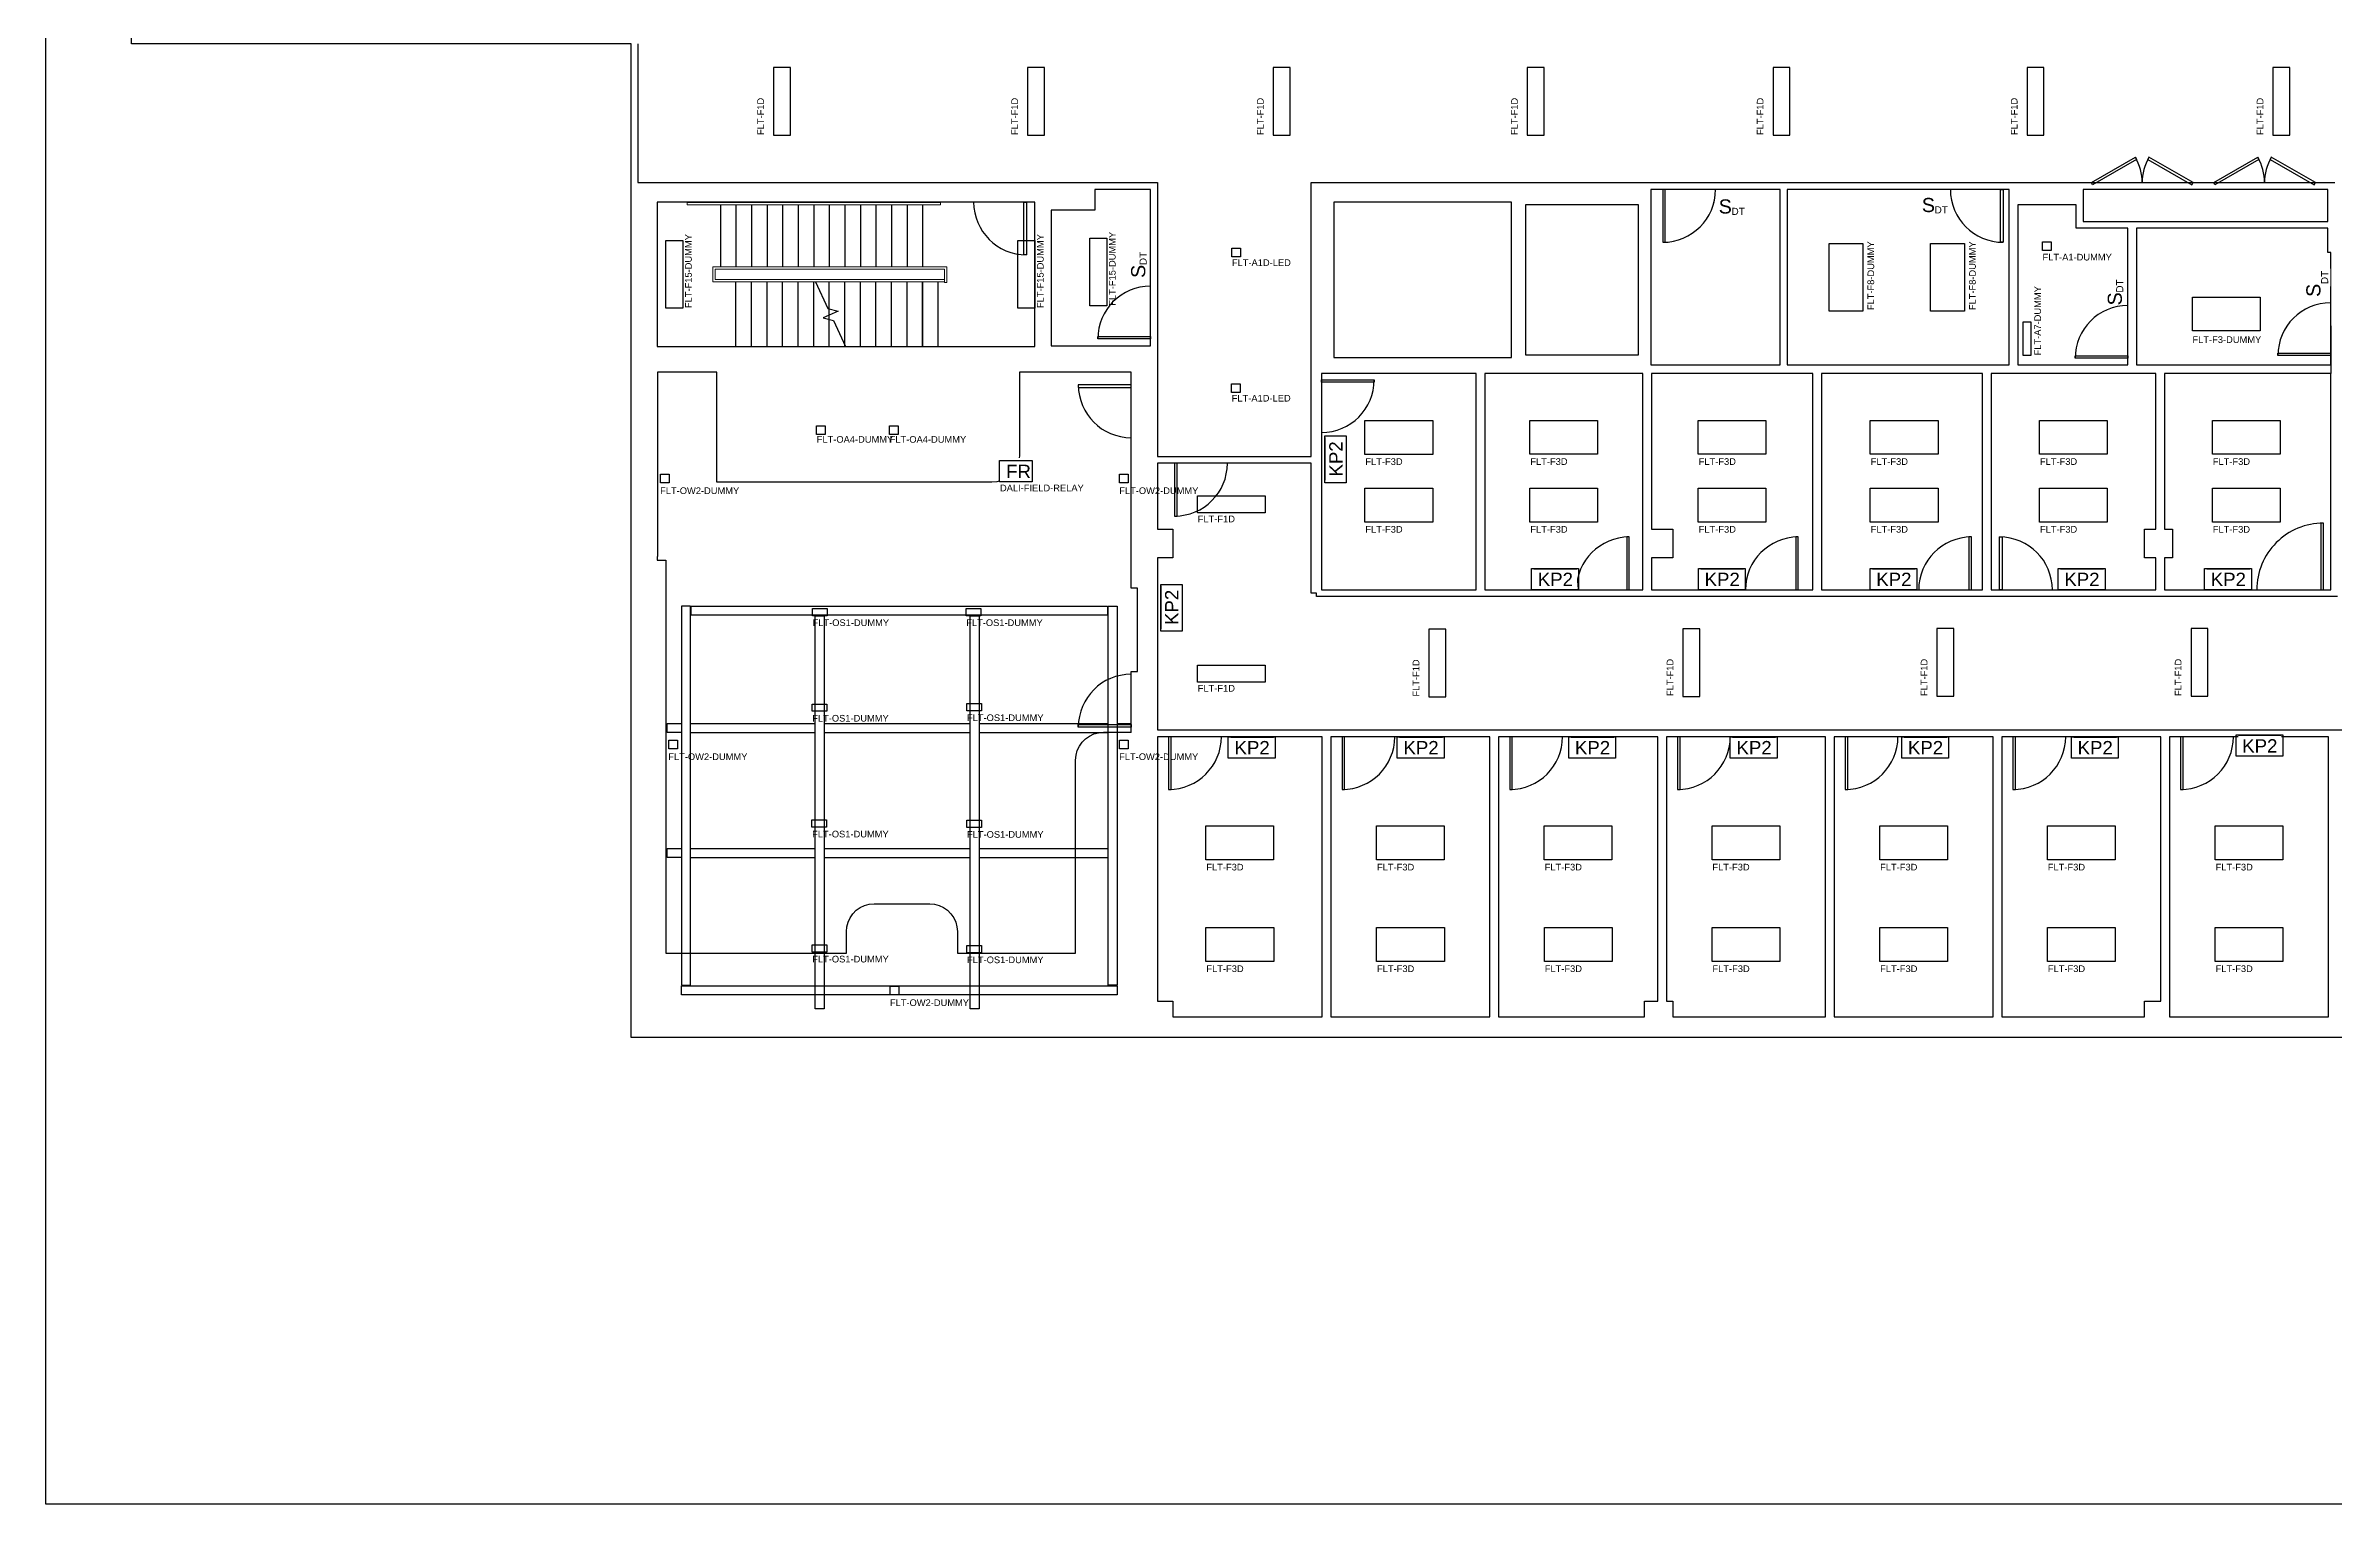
# Model space of a CAD drawing. Header units: inches. Extents: x 0 to 94319, y 0 to 73100.
# Drawn here: x 0 to 41210, y 0 to 26273 of the extents above; entities that cross this region are included whole.
import ezdxf
from ezdxf.enums import TextEntityAlignment as Align

# ---------------------------------------------------------------- set-up
doc = ezdxf.new("R2010")
doc.units = ezdxf.units.IN
doc.header["$MEASUREMENT"] = 0
doc.linetypes.add('XA-FP2$0$Hidden - Small', pattern=[2.4, 1.6, -0.8])
doc.layers.get('0').update_dxf_attribs({"color": 255})
doc.layers.add('FLT- Fixtures', color=90, linetype='Continuous')
doc.layers.add('FLT- Peripherals', color=170, linetype='Continuous')
doc.styles.get("Standard").update_dxf_attribs({"font": 'arial.ttf'})

# ---------------------------------------------------------------- blocks, each defined once
blk = doc.blocks.new('FLT-KP2')
at = {"layer": 'FLT- Peripherals', "insert": (112, 307), "char_height": 240, "attachment_point": 1, "bg_fill": 3, "box_fill_scale": 1.3, "bg_fill_color": 256, "bg_fill_transparency": 0}
blk.add_mtext('KP2', dxfattribs=at)
at = {"layer": 'FLT- Peripherals'}
blk.add_lwpolyline([(0, 0), (0, 384), (844, 384), (844, 0)], close=True, dxfattribs=at)
blk = doc.blocks.new('FLT-F15-DUMMY')
at = {"layer": 'FLT- Fixtures'}
blk.add_lwpolyline([(0, 0), (0, 305), (1219, 305), (1219, 0)], close=True, dxfattribs=at)
blk.add_attdef('FLT-F15-DUMMY', text='', height=120, dxfattribs=at).set_placement((1, -160), (1333, -160), align=Align.ALIGNED)
blk = doc.blocks.new('FLT-A7-DUMMY')
at = {"layer": 'FLT- Fixtures'}
blk.add_lwpolyline([(0, 0), (0, 138), (610, 138), (610, 0)], close=True, dxfattribs=at)
blk.add_attdef('FLT-A7-DUMMY', text='', height=120, dxfattribs=at).set_placement((3, -181), (1251, -181), align=Align.ALIGNED)
blk = doc.blocks.new('FLT-F3D')
at = {"layer": 'FLT- Fixtures'}
blk.add_lwpolyline([(0, 610), (1219, 610), (1219, 0), (0, 0)], close=True, dxfattribs=at)
blk.add_attdef('FLT-F3D', text='', height=120, dxfattribs=at).set_placement((7, -191), (678, -191), align=Align.ALIGNED)
blk = doc.blocks.new('FLT-F1D')
at = {"layer": 'FLT- Fixtures'}
blk.add_lwpolyline([(0, 0), (0, 305), (1219, 305), (1219, 0)], close=True, dxfattribs=at)
blk.add_attdef('FLT-F1D', text='', height=120, dxfattribs=at).set_placement((5, -172), (676, -172), align=Align.ALIGNED)
blk = doc.blocks.new('FLT-A1D-LED')
at = {"layer": 'FLT- Fixtures'}
blk.add_lwpolyline([(0, 156), (156, 156), (156, 0), (0, 0)], close=True, dxfattribs=at)
blk.add_attdef('FLT-A1D-LED', text='', height=120, dxfattribs=at).set_placement((2, -163), (1064, -163), align=Align.ALIGNED)
blk = doc.blocks.new('FLT-F8-DUMMY')
at = {"layer": 'FLT- Fixtures'}
blk.add_lwpolyline([(0, 610), (1219, 610), (1219, 0), (0, 0)], close=True, dxfattribs=at)
blk.add_attdef('FLT-F8-DUMMY', text='', height=120, dxfattribs=at).set_placement((18, -203), (1256, -203), align=Align.ALIGNED)
blk = doc.blocks.new('FLT-A1-DUMMY')
at = {"layer": 'FLT- Fixtures'}
blk.add_lwpolyline([(0, 156), (156, 156), (156, 0), (0, 0)], close=True, dxfattribs=at)
blk.add_attdef('FLT-A1-DUMMY', text='', height=120, dxfattribs=at).set_placement((1, -181), (1249, -181), align=Align.ALIGNED)
blk = doc.blocks.new('FLT-F3-DUMMY')
at = {"layer": 'FLT- Fixtures'}
blk.add_lwpolyline([(0, 610), (1219, 610), (1219, 0), (0, 0)], close=True, dxfattribs=at)
blk.add_attdef('FLT-F3-DUMMY', text='', height=120, dxfattribs=at).set_placement((1, -215), (1240, -215), align=Align.ALIGNED)
blk = doc.blocks.new('FLT-OW2-DUMMY')
at = {"layer": 'FLT- Fixtures'}
blk.add_lwpolyline([(0, 156), (156, 156), (156, 0), (0, 0)], close=True, dxfattribs=at)
blk.add_attdef('FLT-OW2-DUMMY', (-7, -200), '', height=120, dxfattribs=at)
blk = doc.blocks.new('FLT-OA4-DUMMY')
at = {"layer": 'FLT- Fixtures'}
blk.add_lwpolyline([(0, 156), (156, 156), (156, 0), (0, 0)], close=True, dxfattribs=at)
blk.add_attdef('FLT-OA4-DUMMY', (1, -151), '', height=120, dxfattribs=at)
blk = doc.blocks.new('FLT-OS1-DUMMY')
at = {"layer": 'FLT- Fixtures'}
blk.add_lwpolyline([(0, 130), (264, 130), (264, 0), (0, 0)], close=True, dxfattribs=at)
blk.add_attdef('FLT-OS1-DUMMY', (3, -186), '', height=120, dxfattribs=at)
blk = doc.blocks.new('FLT-FR')
at = {"layer": 'FLT- Fixtures', "insert": (120, 307), "char_height": 240, "attachment_point": 1, "bg_fill": 3, "box_fill_scale": 1.5, "bg_fill_color": 256, "bg_fill_transparency": 0}
blk.add_mtext('FR', dxfattribs=at)
at = {"layer": 'FLT- Fixtures'}
blk.add_lwpolyline([(0, 0), (0, 384), (591, 384), (591, 0)], close=True, dxfattribs=at)
blk.add_attdef('DALI-FIELD-RELAY', (9, -172), '', height=120, dxfattribs=at)

msp = doc.modelspace()

# ---------------------------------------------------------------- linework, layer by layer
at = {"color": 8}
for p, q in [((12149, 23410), (12149, 22291)), ((12429, 23410), (12429, 22291)), ((12709, 23410), (12709, 22291)), ((12989, 23410), (12989, 22291)), ((13269, 23410), (13269, 22291)), ((13549, 23410), (13549, 22291)), ((13829, 23410), (13829, 22291)), ((14109, 23410), (14109, 22291)), ((14389, 23410), (14389, 22291)), ((14669, 23410), (14669, 22291)), ((14949, 23410), (14949, 22291)), ((15229, 23410), (15229, 22291)), ((15509, 23410), (15509, 22291)), ((15789, 23410), (15789, 22291)), ((11612, 14063), (13855, 14063)), ((14018, 14063), (16646, 14063)), ((16809, 14063), (19131, 14063)), ((11612, 13900), (13855, 13900)), ((14018, 13900), (16646, 13900)), ((16809, 13900), (19131, 13900)), ((11612, 11813), (13855, 11813)), ((11612, 11650), (13855, 11650)), ((14018, 11813), (16646, 11813)), ((14018, 11650), (16646, 11650)), ((16809, 11813), (19131, 11813)), ((16809, 11650), (19131, 11650))]:
    msp.add_line(p, q, dxfattribs=at)
at = {"color": 8, "linetype": 'XA-FP2$0$Hidden - Small'}
for p, q in [((12429, 20857), (12429, 22022)), ((12709, 20857), (12709, 22022)), ((12989, 20857), (12989, 22022)), ((13269, 20857), (13269, 22022)), ((13549, 20857), (13549, 22022)), ((13829, 20857), (13829, 22022)), ((14109, 20857), (14109, 22022)), ((14389, 20857), (14389, 22022)), ((14669, 20857), (14669, 22022)), ((14949, 20857), (14949, 22022)), ((15229, 20857), (15229, 22022)), ((15509, 20857), (15509, 22022)), ((16069, 20857), (16069, 22022))]:
    msp.add_line(p, q, dxfattribs=at)
msp.add_line((41146, 21228), (41146, 20369))
for points in [[(37752, 23806, 0.131697), (37629, 24264), (37652, 24225), (36859, 23768), (36837, 23807), (37629, 24264)], [(37874, 24264), (37852, 24225), (38644, 23768), (38667, 23807), (37874, 24264, 0.131697), (37752, 23806)], [(39955, 23806, 0.131697), (39832, 24264), (39855, 24225), (39062, 23768), (39040, 23807), (39832, 24264)], [(40077, 24264), (40055, 24225), (40847, 23768), (40870, 23807), (40077, 24264, 0.131697), (39955, 23806)], [(16709, 23457, 0.414213), (17659, 22507), (17614, 22507), (17614, 23457), (17659, 23457), (17659, 22507)], [(22973, 19307, 0.414213), (23923, 20257), (23923, 20212), (22973, 20212), (22973, 20257), (23923, 20257)], [(18594, 20163), (18594, 20118), (19544, 20118), (19544, 20163), (18594, 20163, 0.414213), (19544, 19213)], [(20328, 17801), (20373, 17801), (20373, 18751), (20328, 18751), (20328, 17801, 0.414213), (21278, 18751)], [(28514, 17424), (28469, 17424), (28469, 16474), (28514, 16474), (28514, 17424, 0.414213), (27564, 16474)], [(31558, 17424), (31513, 17424), (31513, 16474), (31558, 16474), (31558, 17424, 0.414213), (30608, 16474)], [(34677, 17424), (34632, 17424), (34632, 16474), (34677, 16474), (34677, 17424, 0.414213), (33727, 16474)], [(36134, 16474, 0.414213), (35184, 17424), (35229, 17424), (35229, 16474), (35184, 16474), (35184, 17424)], [(41015, 17674), (40970, 17674), (40970, 16474), (41015, 16474), (41015, 17674, 0.414235), (39815, 16474)], [(19544, 14951, 0.414213), (18594, 14001), (18594, 14046), (19544, 14046), (19544, 14001), (18594, 14001)], [(20220, 12876), (20265, 12876), (20265, 13826), (20220, 13826), (20220, 12876, 0.414213), (21170, 13826)], [(23343, 12876), (23388, 12876), (23388, 13826), (23343, 13826), (23343, 12876, 0.414213), (24293, 13826)], [(26364, 12876), (26409, 12876), (26409, 13826), (26364, 13826), (26364, 12876, 0.414213), (27314, 13826)], [(29384, 12876), (29429, 12876), (29429, 13826), (29384, 13826), (29384, 12876, 0.414213), (30334, 13826)], [(32404, 12876), (32449, 12876), (32449, 13826), (32404, 13826), (32404, 12876, 0.414213), (33354, 13826)], [(35424, 12876), (35469, 12876), (35469, 13826), (35424, 13826), (35424, 12876, 0.414213), (36374, 13826)], [(38444, 12876), (38489, 12876), (38489, 13826), (38444, 13826), (38444, 12876, 0.414213), (39394, 13826)]]:
    msp.add_lwpolyline(points, format="xyb")
at = {"flags": 128}
for points in [[(18105, 20865), (19895, 20865), (19895, 23669), (19895, 23683), (18894, 23683), (18894, 23482), (18894, 23311), (18105, 23311)], [(28903, 23683), (28903, 20525), (31235, 20525), (31235, 23683)], [(31359, 23683), (31359, 20525), (31897, 20525), (34955, 20525), (35359, 20525), (35359, 23607), (35359, 23683)], [(41096, 23110), (41096, 23683), (36688, 23683), (36688, 23405), (36688, 23110), (37571, 23110)], [(17809, 23457), (11009, 23457), (11009, 20857), (17809, 20857)], [(26394, 23405), (26394, 23457), (23194, 23457), (23194, 23120), (23195, 23120), (23195, 21024), (23194, 21024), (23194, 20657), (26394, 20657)], [(26644, 23407), (26644, 20707), (28682, 20707), (28682, 23407)], [(35515, 20525), (37493, 20525), (37493, 21228), (37493, 22986), (36564, 22986), (36564, 23407), (35515, 23407)], [(37649, 20525), (41146, 20525), (41146, 22549), (41096, 22549), (41096, 22986), (37649, 22986)], [(19544, 18813), (19544, 20392), (18094, 20392), (17537, 20392), (17537, 18911), (17530, 18824), (17507, 18740), (17470, 18661), (17420, 18590), (17358, 18528), (17287, 18478), (17208, 18441), (17124, 18419), (17037, 18411), (12087, 18411), (12087, 20392), (11017, 20392), (11017, 17072), (11009, 17072), (11009, 17007), (11164, 17007), (11164, 16557), (11164, 15807), (11164, 14807), (11164, 14057), (11164, 13307), (11164, 11807), (11164, 10307), (11164, 9925), (14417, 9925), (14417, 10316), (14424, 10403), (14447, 10487), (14484, 10566), (14534, 10637), (14595, 10699), (14667, 10749), (14746, 10786), (14830, 10808), (14917, 10816), (15917, 10816), (16004, 10808), (16088, 10786), (16167, 10749), (16238, 10699), (16300, 10637), (16350, 10566), (16387, 10487), (16409, 10403), (16417, 10316), (16417, 9925), (18546, 9925), (18546, 13406), (18554, 13493), (18576, 13577), (18613, 13656), (18663, 13727), (18725, 13789), (18796, 13839), (18875, 13876), (18959, 13898), (19046, 13906), (19544, 13906), (19544, 15001), (19657, 15001), (19657, 16501), (19544, 16501), (19544, 17049), (19544, 17564)], [(22973, 16474), (25756, 16474), (25756, 20369), (22973, 20369), (22973, 18813), (22973, 17332)], [(25912, 16474), (28760, 16474), (28760, 17049), (28760, 17564), (28760, 20367), (28760, 20369), (26644, 20369), (25912, 20369)], [(29297, 17564), (29297, 17049), (28916, 17049), (28916, 16474), (31819, 16474), (31819, 20369), (31297, 20369), (28946, 20369), (28916, 20369), (28916, 17564)], [(31975, 16474), (34877, 16474), (34877, 20369), (31975, 20369)], [(37996, 17049), (37792, 17049), (37792, 17564), (37996, 17564), (37996, 20369), (37571, 20369), (35437, 20369), (35033, 20369), (35033, 16474), (37996, 16474)], [(38297, 17564), (38297, 17049), (38152, 17049), (38152, 16474), (41146, 16474), (41146, 17050), (41146, 20369), (41055, 20369), (38152, 20369), (38152, 17564)], [(20017, 13826), (20017, 13806), (20017, 9825), (20017, 9064), (20297, 9064), (20297, 8780), (20794, 8780), (22294, 8780), (22987, 8780), (22987, 13826)], [(23143, 8780), (26007, 8780), (26007, 13826), (23143, 13826)], [(28792, 8780), (28792, 9064), (29027, 9064), (29027, 13826), (26163, 13826), (26163, 8780), (26794, 8780), (28294, 8780)], [(29297, 9064), (29297, 8780), (29794, 8780), (31294, 8780), (32047, 8780), (32047, 13826), (29183, 13826), (29183, 9064)], [(34294, 8780), (35067, 8780), (35067, 13826), (32203, 13826), (32203, 8780), (32794, 8780)], [(37792, 8780), (37792, 9064), (38087, 9064), (38087, 13826), (35223, 13826), (35223, 8780), (35794, 8780), (37294, 8780)], [(40294, 8780), (41108, 8780), (41108, 13826), (38243, 13826), (38243, 9064), (38243, 8780), (38794, 8780)]]:
    msp.add_lwpolyline(points, close=True, dxfattribs=at)
at = {"lineweight": 13}
msp.add_lwpolyline([(11549, 23410), (16114, 23410), (16114, 23452), (11549, 23452)], close=True, dxfattribs=at)
msp.add_lwpolyline([(16184, 22062), (12055, 22062), (12055, 22251), (16184, 22251), (16184, 22007), (16224, 22007), (16224, 22291), (12015, 22291), (12015, 22022), (16184, 22022)], dxfattribs=at)
at = {"color": 8}
for points in [[(13859, 22022), (14084, 21539), (14269, 21494), (13999, 21369), (14185, 21324), (14402, 20857)], [(11449, 13900), (11191, 13900), (11191, 14063), (11449, 14063)], [(19294, 14063), (19541, 14063), (19541, 13900), (19294, 13900)], [(11449, 11650), (11191, 11650), (11191, 11813), (11449, 11813)]]:
    msp.add_lwpolyline(points, dxfattribs=at)
at = {"color": 8, "linetype": 'XA-FP2$0$Hidden - Small'}
msp.add_lwpolyline([(15789, 20857), (15789, 22022)], close=True, dxfattribs=at)
at = {"flags": 128}
msp.add_lwpolyline([(41270, 16350), (38074, 16350), (34955, 16350), (31897, 16350), (28838, 16350), (25834, 16350), (22881, 16350), (22881, 16412), (22789, 16412), (22789, 17332), (22789, 18751), (22113, 18751), (20017, 18751), (20017, 17564), (20297, 17564), (20297, 17049), (20017, 17049), (20017, 16501), (20017, 16412), (20017, 15001), (20017, 13950), (23065, 13950), (26085, 13950), (29105, 13950), (32125, 13950), (35145, 13950), (38165, 13950), (41186, 13950), (44206, 13950)], dxfattribs=at)
at = {"color": 8}
for points in [[(11449, 16178), (11449, 9352), (11612, 9352), (11612, 16178)], [(19119, 16015), (11625, 16015), (11625, 16178), (19119, 16178)], [(19131, 9352), (19131, 16178), (19294, 16178), (19294, 9352)], [(14018, 16006), (14018, 8927), (13855, 8927), (13855, 16006)], [(16809, 16006), (16809, 8927), (16646, 8927), (16646, 16006)], [(19294, 9177), (11449, 9177), (11449, 9340), (19294, 9340)]]:
    msp.add_lwpolyline(points, close=True, dxfattribs=at)

# ---------------------------------------------------------------- block references
at = {"layer": 'FLT- Fixtures'}
ref = msp.add_blockref('FLT-F1D', (13104, 24660), dxfattribs=dict(at, xscale=-1, rotation=270.0000000000002))
ref.add_attrib('FLT-F1D', 'FLT-F1D', dxfattribs={"height": 120, "rotation": 90}).set_placement((12932, 24666), (12932, 25336), align=Align.ALIGNED)
ref = msp.add_blockref('FLT-F1D', (17678, 24660), dxfattribs=dict(at, xscale=-1, rotation=270.0000000000002))
ref.add_attrib('FLT-F1D', 'FLT-F1D', dxfattribs={"height": 120, "rotation": 90}).set_placement((17507, 24665), (17507, 25336), align=Align.ALIGNED)
ref = msp.add_blockref('FLT-F1D', (22104, 24660), dxfattribs=dict(at, xscale=-1, rotation=270.0000000000002))
ref.add_attrib('FLT-F1D', 'FLT-F1D', dxfattribs={"height": 120, "rotation": 90}).set_placement((21932, 24666), (21932, 25336), align=Align.ALIGNED)
ref = msp.add_blockref('FLT-F1D', (26678, 24660), dxfattribs=dict(at, xscale=-1, rotation=270.0000000000002))
ref.add_attrib('FLT-F1D', 'FLT-F1D', dxfattribs={"height": 120, "rotation": 90}).set_placement((26507, 24665), (26507, 25336), align=Align.ALIGNED)
ref = msp.add_blockref('FLT-F1D', (31104, 24660), dxfattribs=dict(at, xscale=-1, rotation=270.0000000000002))
ref.add_attrib('FLT-F1D', 'FLT-F1D', dxfattribs={"height": 120, "rotation": 90}).set_placement((30932, 24666), (30932, 25336), align=Align.ALIGNED)
ref = msp.add_blockref('FLT-F1D', (35678, 24660), dxfattribs=dict(at, xscale=-1, rotation=270.0000000000002))
ref.add_attrib('FLT-F1D', 'FLT-F1D', dxfattribs={"height": 120, "rotation": 90}).set_placement((35507, 24665), (35507, 25336), align=Align.ALIGNED)
ref = msp.add_blockref('FLT-F1D', (40106, 24660), dxfattribs=dict(at, xscale=-1, rotation=270.0000000000002))
ref.add_attrib('FLT-F1D', 'FLT-F1D', dxfattribs={"height": 120, "rotation": 90}).set_placement((39934, 24666), (39934, 25336), align=Align.ALIGNED)
for name, p, rotation, values in [('FLT-F15-DUMMY', (11473, 21547), 90, {'FLT-F15-DUMMY': 'FLT-F15-DUMMY'}), ('FLT-F15-DUMMY', (17809, 21547), 90, {'FLT-F15-DUMMY': 'FLT-F15-DUMMY'}), ('FLT-F8-DUMMY', (32722, 21493), 90, {'FLT-F8-DUMMY': 'FLT-F8-DUMMY'}), ('FLT-F8-DUMMY', (34552, 21493), 90, {'FLT-F8-DUMMY': 'FLT-F8-DUMMY'}), ('FLT-A7-DUMMY', (35748, 20692), 89.99999999999976, {'FLT-A7-DUMMY': 'FLT-A7-DUMMY'})]:
    msp.add_blockref(name, p, dxfattribs=dict(at, rotation=rotation)).add_auto_attribs(values)
for name, p, values in [('FLT-A1-DUMMY', (35956, 22586), {'FLT-A1-DUMMY': 'FLT-A1-DUMMY'}), ('FLT-A1D-LED', (21357, 22469), {'FLT-A1D-LED': 'FLT-A1D-LED'}), ('FLT-F3-DUMMY', (38656, 21135), {'FLT-F3-DUMMY': 'FLT-F3-DUMMY'}), ('FLT-A1D-LED', (21354, 20027), {'FLT-A1D-LED': 'FLT-A1D-LED'}), ('FLT-OA4-DUMMY', (13882, 19273), {'FLT-OA4-DUMMY': 'FLT-OA4-DUMMY'}), ('FLT-OA4-DUMMY', (15196, 19273), {'FLT-OA4-DUMMY': 'FLT-OA4-DUMMY'}), ('FLT-F3D', (23756, 18913), {'FLT-F3D': 'FLT-F3D'}), ('FLT-F3D', (26726, 18914), {'FLT-F3D': 'FLT-F3D'}), ('FLT-F3D', (29758, 18914), {'FLT-F3D': 'FLT-F3D'}), ('FLT-F3D', (32856, 18914), {'FLT-F3D': 'FLT-F3D'}), ('FLT-F3D', (35903, 18914), {'FLT-F3D': 'FLT-F3D'}), ('FLT-F3D', (39016, 18914), {'FLT-F3D': 'FLT-F3D'}), ('FLT-OW2-DUMMY', (11070, 18398), {'FLT-OW2-DUMMY': 'FLT-OW2-DUMMY'}), ('FLT-OW2-DUMMY', (19338, 18398), {'FLT-OW2-DUMMY': 'FLT-OW2-DUMMY'}), ('FLT-F1D', (20739, 17861), {'FLT-F1D': 'FLT-F1D'}), ('FLT-F3D', (23756, 17693), {'FLT-F3D': 'FLT-F3D'}), ('FLT-F3D', (26727, 17693), {'FLT-F3D': 'FLT-F3D'}), ('FLT-F3D', (29758, 17693), {'FLT-F3D': 'FLT-F3D'}), ('FLT-F3D', (32856, 17693), {'FLT-F3D': 'FLT-F3D'}), ('FLT-F3D', (35904, 17693), {'FLT-F3D': 'FLT-F3D'}), ('FLT-F3D', (39016, 17693), {'FLT-F3D': 'FLT-F3D'}), ('FLT-OS1-DUMMY', (13805, 16006), {'FLT-OS1-DUMMY': 'FLT-OS1-DUMMY'}), ('FLT-OS1-DUMMY', (16572, 16006), {'FLT-OS1-DUMMY': 'FLT-OS1-DUMMY'}), ('FLT-F1D', (20739, 14811), {'FLT-F1D': 'FLT-F1D'}), ('FLT-OS1-DUMMY', (13799, 14285), {'FLT-OS1-DUMMY': 'FLT-OS1-DUMMY'}), ('FLT-OS1-DUMMY', (16586, 14294), {'FLT-OS1-DUMMY': 'FLT-OS1-DUMMY'}), ('FLT-OW2-DUMMY', (11217, 13606), {'FLT-OW2-DUMMY': 'FLT-OW2-DUMMY'}), ('FLT-OW2-DUMMY', (19336, 13606), {'FLT-OW2-DUMMY': 'FLT-OW2-DUMMY'}), ('FLT-OS1-DUMMY', (13798, 12198), {'FLT-OS1-DUMMY': 'FLT-OS1-DUMMY'}), ('FLT-OS1-DUMMY', (16586, 12192), {'FLT-OS1-DUMMY': 'FLT-OS1-DUMMY'}), ('FLT-F3D', (20892, 11608), {'FLT-F3D': 'FLT-F3D'}), ('FLT-F3D', (23965, 11608), {'FLT-F3D': 'FLT-F3D'}), ('FLT-F3D', (26985, 11608), {'FLT-F3D': 'FLT-F3D'}), ('FLT-F3D', (30005, 11608), {'FLT-F3D': 'FLT-F3D'}), ('FLT-F3D', (33025, 11608), {'FLT-F3D': 'FLT-F3D'}), ('FLT-F3D', (36045, 11608), {'FLT-F3D': 'FLT-F3D'}), ('FLT-F3D', (39066, 11608), {'FLT-F3D': 'FLT-F3D'}), ('FLT-F3D', (20893, 9778), {'FLT-F3D': 'FLT-F3D'}), ('FLT-F3D', (23966, 9778), {'FLT-F3D': 'FLT-F3D'}), ('FLT-F3D', (26986, 9778), {'FLT-F3D': 'FLT-F3D'}), ('FLT-F3D', (30006, 9778), {'FLT-F3D': 'FLT-F3D'}), ('FLT-F3D', (33026, 9778), {'FLT-F3D': 'FLT-F3D'}), ('FLT-F3D', (36046, 9778), {'FLT-F3D': 'FLT-F3D'}), ('FLT-F3D', (39066, 9778), {'FLT-F3D': 'FLT-F3D'}), ('FLT-OS1-DUMMY', (13799, 9946), {'FLT-OS1-DUMMY': 'FLT-OS1-DUMMY'}), ('FLT-OS1-DUMMY', (16587, 9933), {'FLT-OS1-DUMMY': 'FLT-OS1-DUMMY'}), ('FLT-OW2-DUMMY', (15208, 9175), {'FLT-OW2-DUMMY': 'FLT-OW2-DUMMY'})]:
    msp.add_blockref(name, p, dxfattribs=at).add_auto_attribs(values)
ref = msp.add_blockref('FLT-F1D', (24906, 14543), dxfattribs=dict(at, xscale=-1, rotation=270.0000000000002))
ref.add_attrib('FLT-F1D', 'FLT-F1D', dxfattribs={"height": 120, "rotation": 90}).set_placement((24734, 14549), (24734, 15219), align=Align.ALIGNED)
ref = msp.add_blockref('FLT-F1D', (29481, 14553), dxfattribs=dict(at, xscale=-1, rotation=270.0000000000002))
ref.add_attrib('FLT-F1D', 'FLT-F1D', dxfattribs={"height": 120, "rotation": 90}).set_placement((29309, 14559), (29309, 15229), align=Align.ALIGNED)
ref = msp.add_blockref('FLT-F1D', (34056, 14555), dxfattribs=dict(at, xscale=-1, rotation=270.0000000000002))
ref.add_attrib('FLT-F1D', 'FLT-F1D', dxfattribs={"height": 120, "rotation": 90}).set_placement((33884, 14560), (33884, 15230), align=Align.ALIGNED)
ref = msp.add_blockref('FLT-F1D', (38631, 14555), dxfattribs=dict(at, xscale=-1, rotation=270.0000000000002))
ref.add_attrib('FLT-F1D', 'FLT-F1D', dxfattribs={"height": 120, "rotation": 90}).set_placement((38459, 14560), (38459, 15230), align=Align.ALIGNED)

# ---------------------------------------------------------------- next in the draw order: texts
at = {"char_height": 255, "attachment_point": 1, "bg_fill": 3, "box_fill_scale": 1.3, "bg_fill_color": 256, "bg_fill_transparency": 0}
for insert in [(30125, 23506), (33783, 23532)]:
    msp.add_mtext('S', dxfattribs=dict(at, insert=insert))
at = {"char_height": 255, "attachment_point": 1, "rotation": 90, "bg_fill": 3, "box_fill_scale": 1.3, "bg_fill_color": 256, "bg_fill_transparency": 0}
for insert in [(19545, 22090), (37131, 21595), (40707, 21748)]:
    msp.add_mtext('S', dxfattribs=dict(at, insert=insert))

# ---------------------------------------------------------------- next in the draw order: linework, layer by layer
for points in [[(29118, 22733), (29163, 22733), (29163, 23683), (29118, 23683), (29118, 22733, 0.414213), (30068, 23683)], [(19895, 21943, 0.414213), (18945, 20993), (18945, 21038), (19895, 21038), (19895, 20993), (18945, 20993)], [(41146, 21643, 0.414213), (40196, 20693), (40196, 20738), (41146, 20738), (41146, 20693), (40196, 20693)]]:
    msp.add_lwpolyline(points, format="xyb")

# ---------------------------------------------------------------- next in the draw order: block references
at = {"layer": 'FLT- Fixtures', "rotation": 90}
msp.add_blockref('FLT-F15-DUMMY', (19105, 21588), dxfattribs=at).add_auto_attribs({'FLT-F15-DUMMY': 'FLT-F15-DUMMY'})

# ---------------------------------------------------------------- next in the draw order: texts
at = {"char_height": 127.7, "attachment_point": 1, "bg_fill": 3, "box_fill_scale": 1.3, "bg_fill_color": 256, "bg_fill_transparency": 0}
for insert in [(30357, 23354), (34015, 23381)]:
    msp.add_mtext('DT', dxfattribs=dict(at, insert=insert))
at = {"char_height": 127.7, "attachment_point": 1, "rotation": 90, "bg_fill": 3, "box_fill_scale": 1.3, "bg_fill_color": 256, "bg_fill_transparency": 0}
for insert in [(19697, 22322), (40973, 21980), (37283, 21827)]:
    msp.add_mtext('DT', dxfattribs=dict(at, insert=insert))

# ---------------------------------------------------------------- next in the draw order: linework, layer by layer
for points in [[(10544, 60307), (58384, 60307), (58384, 44691), (56544, 44691), (56544, 39204), (92104, 39204), (92104, 23922), (93604, 23922), (93604, 5467), (64104, 5467), (64104, 8410), (10544, 8410), (10544, 26307), (1544, 26307), (1544, 41592), (10544, 41592), (10544, 60307)], [(10661, 26307), (10661, 23807), (17934, 23807), (18086, 23807), (18113, 23807), (18832, 23807), (20017, 23807), (20017, 23807), (20017, 18875), (22113, 18875), (22789, 18875), (22789, 23807), (22835, 23807), (26644, 23807), (28793, 23807), (31297, 23807), (35437, 23807), (36562, 23807), (36564, 23807), (36690, 23807), (41220, 23807)]]:
    msp.add_lwpolyline(points)
for points in [[(34297, 23683, 0.414213), (35247, 22733), (35202, 22733), (35202, 23683), (35247, 23683), (35247, 22733)], [(37493, 21593, 0.414213), (36543, 20643), (36543, 20688), (37493, 20688), (37493, 20643), (36543, 20643)]]:
    msp.add_lwpolyline(points, format="xyb")

# ---------------------------------------------------------------- next in the draw order: block references
at = {"layer": 'FLT- Peripherals', "rotation": 89.99999999999962}
msp.add_blockref('FLT-KP2', (20463, 15727), dxfattribs=at)
at = {"layer": 'FLT- Peripherals'}
for p in [(26756, 16474), (29760, 16474), (32851, 16474), (36238, 16474), (38874, 16474), (21295, 13442), (24337, 13442), (27425, 13442), (30334, 13442), (33421, 13442), (36477, 13442), (39441, 13474)]:
    msp.add_blockref('FLT-KP2', p, dxfattribs=at)

# ---------------------------------------------------------------- next in the draw order: linework, layer by layer
msp.add_lwpolyline([(0, 73100), (94319, 73100), (94319, 0), (0, 0)], close=True)

# ---------------------------------------------------------------- next in the draw order: block references
at = {"layer": 'FLT- Fixtures'}
msp.add_blockref('FLT-FR', (17174, 18419), dxfattribs=at).add_auto_attribs({'DALI-FIELD-RELAY': 'DALI-FIELD-RELAY'})
at = {"layer": 'FLT- Peripherals', "rotation": 89.99999999999962}
msp.add_blockref('FLT-KP2', (23419, 18402), dxfattribs=at)

doc.saveas('drawing.dxf')
